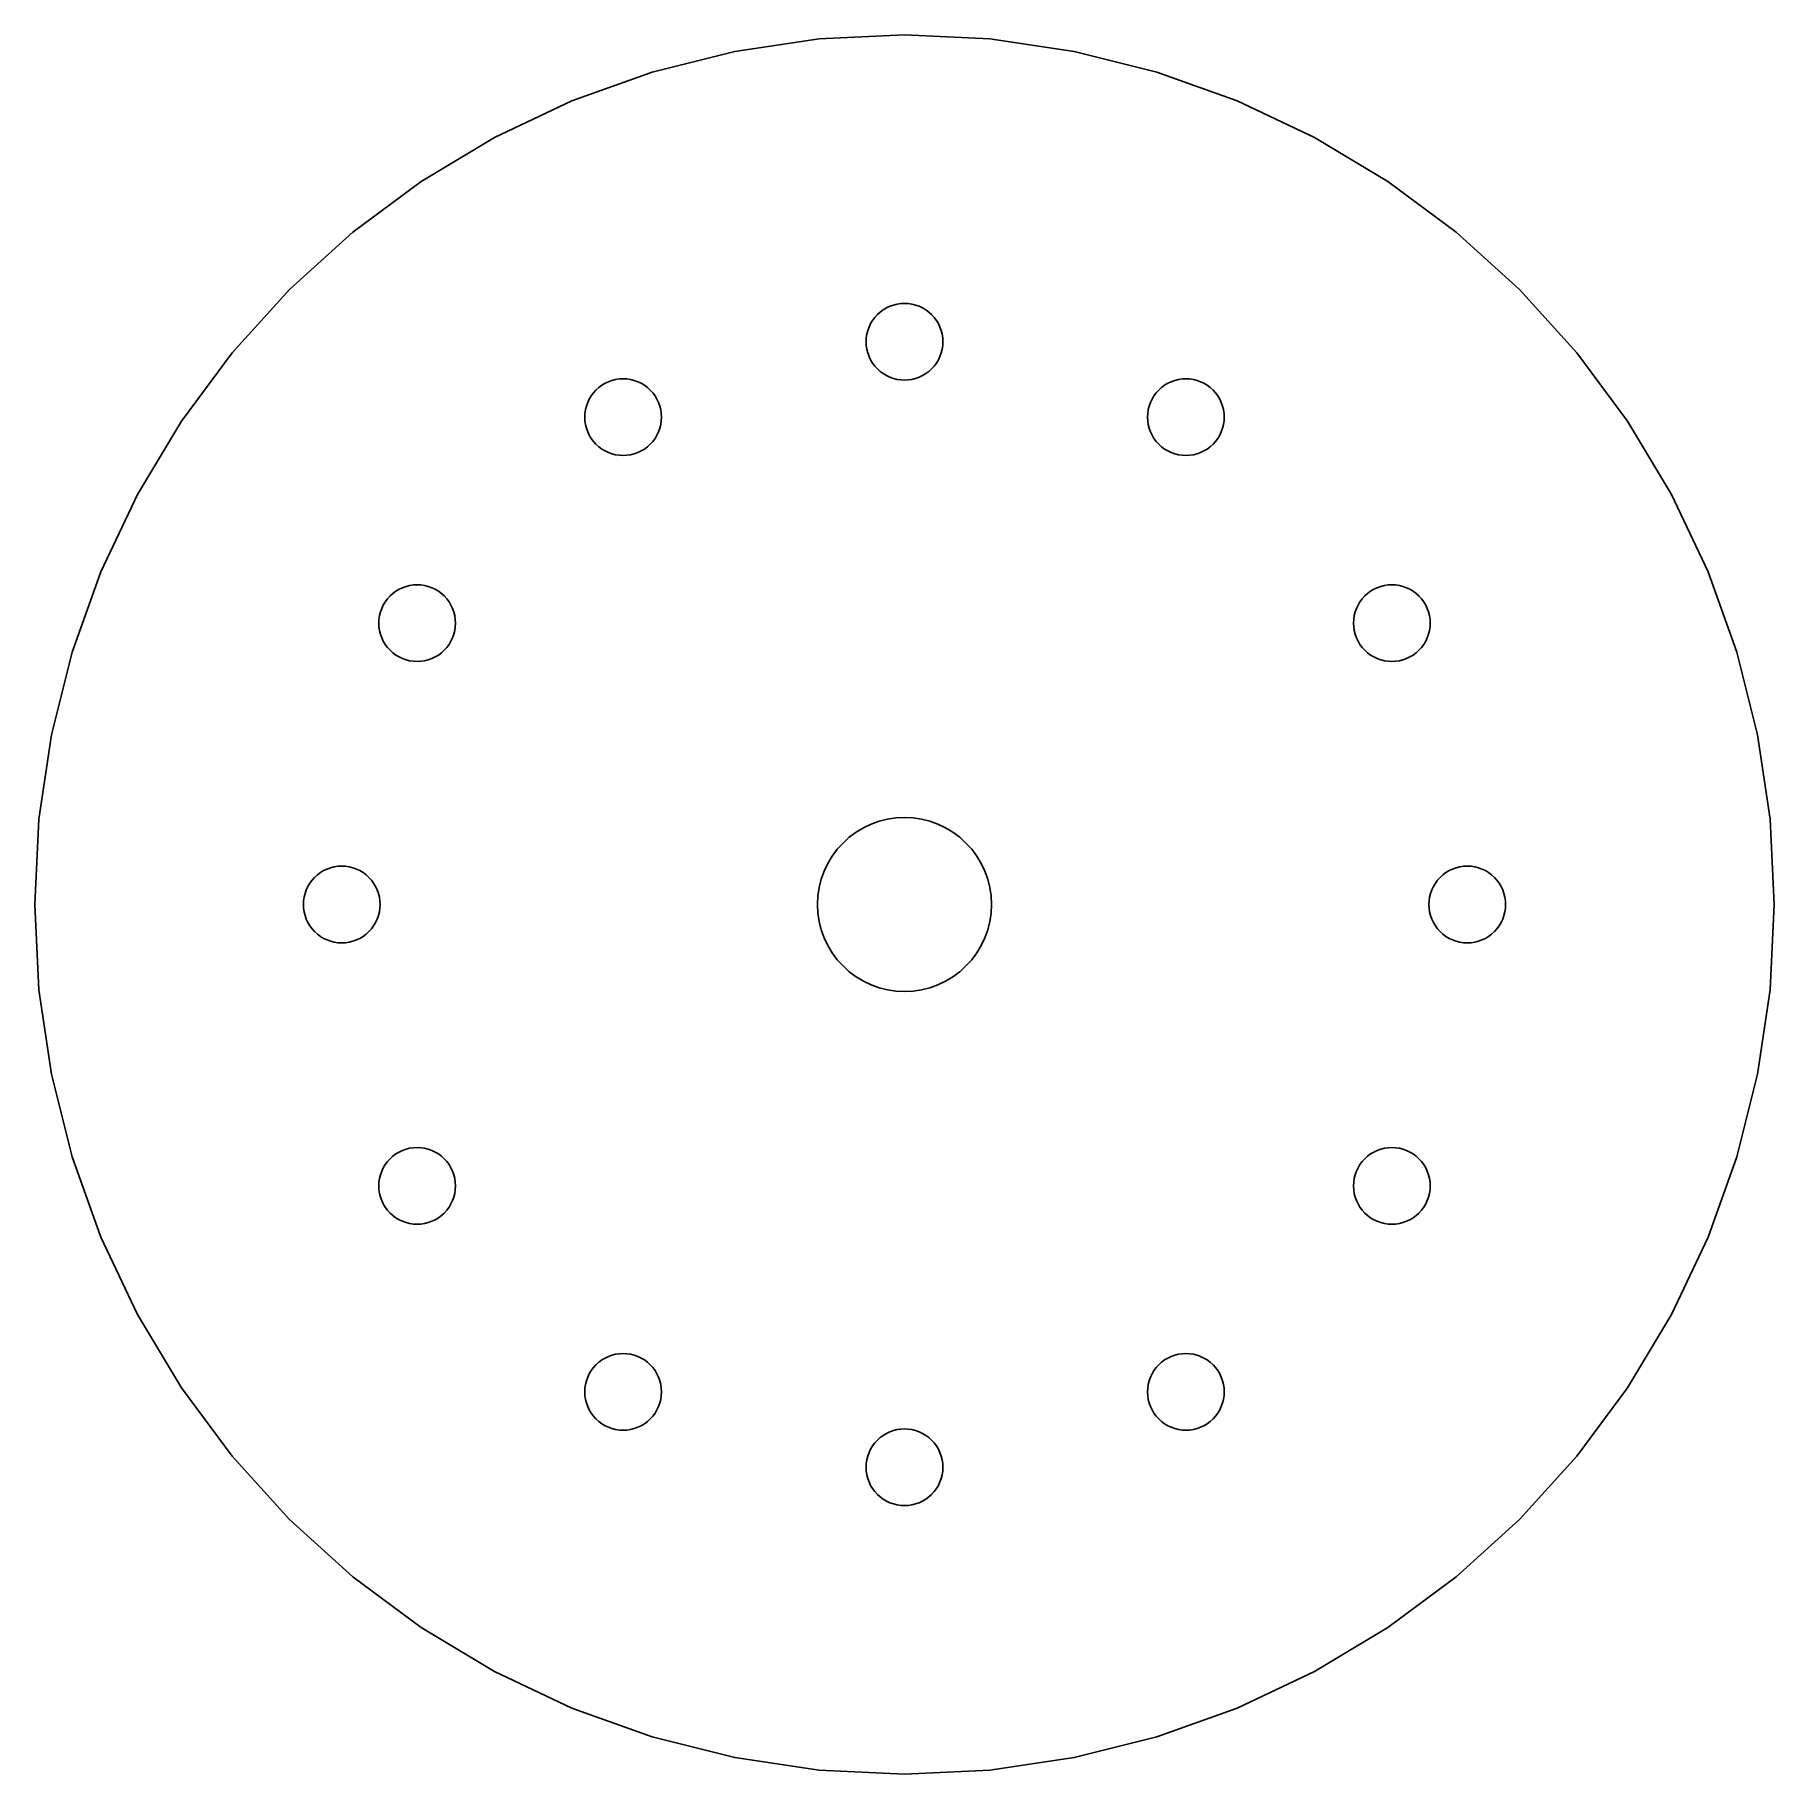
# Model space of a CAD drawing. Header units: millimetres. Extents: x -34 to 34, y -34 to 34.
import ezdxf

# ---------------------------------------------------------------- set-up
doc = ezdxf.new("R2010")
doc.units = ezdxf.units.MM

msp = doc.modelspace()

# ---------------------------------------------------------------- linework, layer by layer
at = {"color": 0}
for points in [[(9.87, -32.536), (6.633, -33.347), (3.333, -33.836), (0, -34), (-3.333, -33.836), (-6.633, -33.347), (-9.87, -32.536), (-13.011, -31.412), (-16.027, -29.985), (-18.889, -28.27), (-21.569, -26.282), (-24.042, -24.042), (-26.282, -21.569), (-28.27, -18.889), (-29.985, -16.027), (-31.412, -13.011), (-32.536, -9.87), (-33.347, -6.633), (-33.836, -3.333), (-34, 0), (-33.836, 3.333), (-33.347, 6.633), (-32.536, 9.87), (-31.412, 13.011), (-29.985, 16.027), (-28.27, 18.889), (-26.282, 21.569), (-24.042, 24.042), (-21.569, 26.282), (-18.889, 28.27), (-16.027, 29.985), (-13.011, 31.412), (-9.87, 32.536), (-6.633, 33.347), (-3.333, 33.836), (0, 34), (3.333, 33.836), (6.633, 33.347), (9.87, 32.536), (13.011, 31.412), (16.027, 29.985), (18.889, 28.27), (21.569, 26.282), (24.042, 24.042), (26.282, 21.569), (28.27, 18.889), (29.985, 16.027), (31.412, 13.011), (32.536, 9.87), (33.347, 6.633), (33.836, 3.333), (34, 0), (33.836, -3.333), (33.347, -6.633), (32.536, -9.87), (31.412, -13.011), (29.985, -16.027), (28.27, -18.889), (26.282, -21.569), (24.042, -24.042), (21.569, -26.282), (18.889, -28.27), (16.027, -29.985), (13.011, -31.412), (9.87, -32.536)], [(0.952, 23.16), (0.833, 23.247), (0.707, 23.323), (0.574, 23.386), (0.435, 23.435), (0.293, 23.471), (0.147, 23.493), (0, 23.5), (-0.147, 23.493), (-0.293, 23.471), (-0.435, 23.435), (-0.574, 23.386), (-0.707, 23.323), (-0.833, 23.247), (-0.952, 23.16), (-1.061, 23.061), (-1.16, 22.952), (-1.247, 22.833), (-1.323, 22.707), (-1.386, 22.574), (-1.435, 22.435), (-1.471, 22.293), (-1.493, 22.147), (-1.5, 22), (-1.493, 21.853), (-1.471, 21.707), (-1.435, 21.565), (-1.386, 21.426), (-1.323, 21.293), (-1.247, 21.167), (-1.16, 21.048), (-1.061, 20.939), (-0.952, 20.84), (-0.833, 20.753), (-0.707, 20.677), (-0.574, 20.614), (-0.435, 20.565), (-0.293, 20.529), (-0.147, 20.507), (0, 20.5), (0.147, 20.507), (0.293, 20.529), (0.435, 20.565), (0.574, 20.614), (0.707, 20.677), (0.833, 20.753), (0.952, 20.84), (1.061, 20.939), (1.16, 21.048), (1.247, 21.167), (1.323, 21.293), (1.386, 21.426), (1.435, 21.565), (1.471, 21.707), (1.493, 21.853), (1.5, 22), (1.493, 22.147), (1.471, 22.293), (1.435, 22.435), (1.386, 22.574), (1.323, 22.707), (1.247, 22.833), (1.16, 22.952), (1.061, 23.061), (0.952, 23.16)], [(-9.939, 20.113), (-10.048, 20.212), (-10.167, 20.3), (-10.293, 20.375), (-10.426, 20.438), (-10.565, 20.488), (-10.707, 20.524), (-10.853, 20.545), (-11, 20.553), (-11.147, 20.545), (-11.293, 20.524), (-11.435, 20.488), (-11.574, 20.438), (-11.707, 20.375), (-11.833, 20.3), (-11.952, 20.212), (-12.061, 20.113), (-12.16, 20.004), (-12.247, 19.886), (-12.323, 19.76), (-12.386, 19.627), (-12.435, 19.488), (-12.471, 19.345), (-12.493, 19.2), (-12.5, 19.053), (-12.493, 18.906), (-12.471, 18.76), (-12.435, 18.617), (-12.386, 18.479), (-12.323, 18.345), (-12.247, 18.219), (-12.16, 18.101), (-12.061, 17.992), (-11.952, 17.893), (-11.833, 17.805), (-11.707, 17.73), (-11.574, 17.667), (-11.435, 17.617), (-11.293, 17.581), (-11.147, 17.56), (-11, 17.553), (-10.853, 17.56), (-10.707, 17.581), (-10.565, 17.617), (-10.426, 17.667), (-10.293, 17.73), (-10.167, 17.805), (-10.048, 17.893), (-9.939, 17.992), (-9.84, 18.101), (-9.753, 18.219), (-9.677, 18.345), (-9.614, 18.479), (-9.565, 18.617), (-9.529, 18.76), (-9.507, 18.906), (-9.5, 19.053), (-9.507, 19.2), (-9.529, 19.345), (-9.565, 19.488), (-9.614, 19.627), (-9.677, 19.76), (-9.753, 19.886), (-9.84, 20.004), (-9.939, 20.113)], [(11.833, 20.3), (11.707, 20.375), (11.574, 20.438), (11.435, 20.488), (11.293, 20.524), (11.147, 20.545), (11, 20.553), (10.853, 20.545), (10.707, 20.524), (10.565, 20.488), (10.426, 20.438), (10.293, 20.375), (10.167, 20.3), (10.048, 20.212), (9.939, 20.113), (9.84, 20.004), (9.753, 19.886), (9.677, 19.76), (9.614, 19.627), (9.565, 19.488), (9.529, 19.345), (9.507, 19.2), (9.5, 19.053), (9.507, 18.906), (9.529, 18.76), (9.565, 18.617), (9.614, 18.479), (9.677, 18.345), (9.753, 18.219), (9.84, 18.101), (9.939, 17.992), (10.048, 17.893), (10.167, 17.805), (10.293, 17.73), (10.426, 17.667), (10.565, 17.617), (10.707, 17.581), (10.853, 17.56), (11, 17.553), (11.147, 17.56), (11.293, 17.581), (11.435, 17.617), (11.574, 17.667), (11.707, 17.73), (11.833, 17.805), (11.952, 17.893), (12.061, 17.992), (12.16, 18.101), (12.247, 18.219), (12.323, 18.345), (12.386, 18.479), (12.435, 18.617), (12.471, 18.76), (12.493, 18.906), (12.5, 19.053), (12.493, 19.2), (12.471, 19.345), (12.435, 19.488), (12.386, 19.627), (12.323, 19.76), (12.247, 19.886), (12.16, 20.004), (12.061, 20.113), (11.952, 20.212), (11.833, 20.3)], [(-17.893, 11.952), (-17.992, 12.061), (-18.101, 12.16), (-18.219, 12.247), (-18.345, 12.323), (-18.479, 12.386), (-18.617, 12.435), (-18.76, 12.471), (-18.906, 12.493), (-19.053, 12.5), (-19.2, 12.493), (-19.345, 12.471), (-19.488, 12.435), (-19.627, 12.386), (-19.76, 12.323), (-19.886, 12.247), (-20.004, 12.16), (-20.113, 12.061), (-20.212, 11.952), (-20.3, 11.833), (-20.375, 11.707), (-20.438, 11.574), (-20.488, 11.435), (-20.524, 11.293), (-20.545, 11.147), (-20.553, 11), (-20.545, 10.853), (-20.524, 10.707), (-20.488, 10.565), (-20.438, 10.426), (-20.375, 10.293), (-20.3, 10.167), (-20.212, 10.048), (-20.113, 9.939), (-20.004, 9.84), (-19.886, 9.753), (-19.76, 9.677), (-19.627, 9.614), (-19.488, 9.565), (-19.345, 9.529), (-19.2, 9.507), (-19.053, 9.5), (-18.906, 9.507), (-18.76, 9.529), (-18.617, 9.565), (-18.479, 9.614), (-18.345, 9.677), (-18.219, 9.753), (-18.101, 9.84), (-17.992, 9.939), (-17.893, 10.048), (-17.805, 10.167), (-17.73, 10.293), (-17.667, 10.426), (-17.617, 10.565), (-17.581, 10.707), (-17.56, 10.853), (-17.553, 11), (-17.56, 11.147), (-17.581, 11.293), (-17.617, 11.435), (-17.667, 11.574), (-17.73, 11.707), (-17.805, 11.833), (-17.893, 11.952)], [(19.76, 12.323), (19.627, 12.386), (19.488, 12.435), (19.345, 12.471), (19.2, 12.493), (19.053, 12.5), (18.906, 12.493), (18.76, 12.471), (18.617, 12.435), (18.479, 12.386), (18.345, 12.323), (18.219, 12.247), (18.101, 12.16), (17.992, 12.061), (17.893, 11.952), (17.805, 11.833), (17.73, 11.707), (17.667, 11.574), (17.617, 11.435), (17.581, 11.293), (17.56, 11.147), (17.553, 11), (17.56, 10.853), (17.581, 10.707), (17.617, 10.565), (17.667, 10.426), (17.73, 10.293), (17.805, 10.167), (17.893, 10.048), (17.992, 9.939), (18.101, 9.84), (18.219, 9.753), (18.345, 9.677), (18.479, 9.614), (18.617, 9.565), (18.76, 9.529), (18.906, 9.507), (19.053, 9.5), (19.2, 9.507), (19.345, 9.529), (19.488, 9.565), (19.627, 9.614), (19.76, 9.677), (19.886, 9.753), (20.004, 9.84), (20.113, 9.939), (20.212, 10.048), (20.3, 10.167), (20.375, 10.293), (20.438, 10.426), (20.488, 10.565), (20.524, 10.707), (20.545, 10.853), (20.553, 11), (20.545, 11.147), (20.524, 11.293), (20.488, 11.435), (20.438, 11.574), (20.375, 11.707), (20.3, 11.833), (20.212, 11.952), (20.113, 12.061), (20.004, 12.16), (19.886, 12.247), (19.76, 12.323)], [(0.987, 3.254), (0.663, 3.335), (0.333, 3.384), (0, 3.4), (-0.333, 3.384), (-0.663, 3.335), (-0.987, 3.254), (-1.301, 3.141), (-1.603, 2.999), (-1.889, 2.827), (-2.157, 2.628), (-2.404, 2.404), (-2.628, 2.157), (-2.827, 1.889), (-2.999, 1.603), (-3.141, 1.301), (-3.254, 0.987), (-3.335, 0.663), (-3.384, 0.333), (-3.4, 0), (-3.384, -0.333), (-3.335, -0.663), (-3.254, -0.987), (-3.141, -1.301), (-2.999, -1.603), (-2.827, -1.889), (-2.628, -2.157), (-2.404, -2.404), (-2.157, -2.628), (-1.889, -2.827), (-1.603, -2.999), (-1.301, -3.141), (-0.987, -3.254), (-0.663, -3.335), (-0.333, -3.384), (0, -3.4), (0.333, -3.384), (0.663, -3.335), (0.987, -3.254), (1.301, -3.141), (1.603, -2.999), (1.889, -2.827), (2.157, -2.628), (2.404, -2.404), (2.628, -2.157), (2.827, -1.889), (2.999, -1.603), (3.141, -1.301), (3.254, -0.987), (3.335, -0.663), (3.384, -0.333), (3.4, 0), (3.384, 0.333), (3.335, 0.663), (3.254, 0.987), (3.141, 1.301), (2.999, 1.603), (2.827, 1.889), (2.628, 2.157), (2.404, 2.404), (2.157, 2.628), (1.889, 2.827), (1.603, 2.999), (1.301, 3.141), (0.987, 3.254)], [(-20.753, 0.833), (-20.84, 0.952), (-20.939, 1.061), (-21.048, 1.16), (-21.167, 1.247), (-21.293, 1.323), (-21.426, 1.386), (-21.565, 1.435), (-21.707, 1.471), (-21.853, 1.493), (-22, 1.5), (-22.147, 1.493), (-22.293, 1.471), (-22.435, 1.435), (-22.574, 1.386), (-22.707, 1.323), (-22.833, 1.247), (-22.952, 1.16), (-23.061, 1.061), (-23.16, 0.952), (-23.247, 0.833), (-23.323, 0.707), (-23.386, 0.574), (-23.435, 0.435), (-23.471, 0.293), (-23.493, 0.147), (-23.5, 0), (-23.493, -0.147), (-23.471, -0.293), (-23.435, -0.435), (-23.386, -0.574), (-23.323, -0.707), (-23.247, -0.833), (-23.16, -0.952), (-23.061, -1.061), (-22.952, -1.16), (-22.833, -1.247), (-22.707, -1.323), (-22.574, -1.386), (-22.435, -1.435), (-22.293, -1.471), (-22.147, -1.493), (-22, -1.5), (-21.853, -1.493), (-21.707, -1.471), (-21.565, -1.435), (-21.426, -1.386), (-21.293, -1.323), (-21.167, -1.247), (-21.048, -1.16), (-20.939, -1.061), (-20.84, -0.952), (-20.753, -0.833), (-20.677, -0.707), (-20.614, -0.574), (-20.565, -0.435), (-20.529, -0.293), (-20.507, -0.147), (-20.5, 0), (-20.507, 0.147), (-20.529, 0.293), (-20.565, 0.435), (-20.614, 0.574), (-20.677, 0.707), (-20.753, 0.833)], [(22.574, 1.386), (22.435, 1.435), (22.293, 1.471), (22.147, 1.493), (22, 1.5), (21.853, 1.493), (21.707, 1.471), (21.565, 1.435), (21.426, 1.386), (21.293, 1.323), (21.167, 1.247), (21.048, 1.16), (20.939, 1.061), (20.84, 0.952), (20.753, 0.833), (20.677, 0.707), (20.614, 0.574), (20.565, 0.435), (20.529, 0.293), (20.507, 0.147), (20.5, 0), (20.507, -0.147), (20.529, -0.293), (20.565, -0.435), (20.614, -0.574), (20.677, -0.707), (20.753, -0.833), (20.84, -0.952), (20.939, -1.061), (21.048, -1.16), (21.167, -1.247), (21.293, -1.323), (21.426, -1.386), (21.565, -1.435), (21.707, -1.471), (21.853, -1.493), (22, -1.5), (22.147, -1.493), (22.293, -1.471), (22.435, -1.435), (22.574, -1.386), (22.707, -1.323), (22.833, -1.247), (22.952, -1.16), (23.061, -1.061), (23.16, -0.952), (23.247, -0.833), (23.323, -0.707), (23.386, -0.574), (23.435, -0.435), (23.471, -0.293), (23.493, -0.147), (23.5, 0), (23.493, 0.147), (23.471, 0.293), (23.435, 0.435), (23.386, 0.574), (23.323, 0.707), (23.247, 0.833), (23.16, 0.952), (23.061, 1.061), (22.952, 1.16), (22.833, 1.247), (22.707, 1.323), (22.574, 1.386)], [(-17.73, -10.293), (-17.805, -10.167), (-17.893, -10.048), (-17.992, -9.939), (-18.101, -9.84), (-18.219, -9.753), (-18.345, -9.677), (-18.479, -9.614), (-18.617, -9.565), (-18.76, -9.529), (-18.906, -9.507), (-19.053, -9.5), (-19.2, -9.507), (-19.345, -9.529), (-19.488, -9.565), (-19.627, -9.614), (-19.76, -9.677), (-19.886, -9.753), (-20.004, -9.84), (-20.113, -9.939), (-20.212, -10.048), (-20.3, -10.167), (-20.375, -10.293), (-20.438, -10.426), (-20.488, -10.565), (-20.524, -10.707), (-20.545, -10.853), (-20.553, -11), (-20.545, -11.147), (-20.524, -11.293), (-20.488, -11.435), (-20.438, -11.574), (-20.375, -11.707), (-20.3, -11.833), (-20.212, -11.952), (-20.113, -12.061), (-20.004, -12.16), (-19.886, -12.247), (-19.76, -12.323), (-19.627, -12.386), (-19.488, -12.435), (-19.345, -12.471), (-19.2, -12.493), (-19.053, -12.5), (-18.906, -12.493), (-18.76, -12.471), (-18.617, -12.435), (-18.479, -12.386), (-18.345, -12.323), (-18.219, -12.247), (-18.101, -12.16), (-17.992, -12.061), (-17.893, -11.952), (-17.805, -11.833), (-17.73, -11.707), (-17.667, -11.574), (-17.617, -11.435), (-17.581, -11.293), (-17.56, -11.147), (-17.553, -11), (-17.56, -10.853), (-17.581, -10.707), (-17.617, -10.565), (-17.667, -10.426), (-17.73, -10.293)], [(20.545, -10.853), (20.524, -10.707), (20.488, -10.565), (20.438, -10.426), (20.375, -10.293), (20.3, -10.167), (20.212, -10.048), (20.113, -9.939), (20.004, -9.84), (19.886, -9.753), (19.76, -9.677), (19.627, -9.614), (19.488, -9.565), (19.345, -9.529), (19.2, -9.507), (19.053, -9.5), (18.906, -9.507), (18.76, -9.529), (18.617, -9.565), (18.479, -9.614), (18.345, -9.677), (18.219, -9.753), (18.101, -9.84), (17.992, -9.939), (17.893, -10.048), (17.805, -10.167), (17.73, -10.293), (17.667, -10.426), (17.617, -10.565), (17.581, -10.707), (17.56, -10.853), (17.553, -11), (17.56, -11.147), (17.581, -11.293), (17.617, -11.435), (17.667, -11.574), (17.73, -11.707), (17.805, -11.833), (17.893, -11.952), (17.992, -12.061), (18.101, -12.16), (18.219, -12.247), (18.345, -12.323), (18.479, -12.386), (18.617, -12.435), (18.76, -12.471), (18.906, -12.493), (19.053, -12.5), (19.2, -12.493), (19.345, -12.471), (19.488, -12.435), (19.627, -12.386), (19.76, -12.323), (19.886, -12.247), (20.004, -12.16), (20.113, -12.061), (20.212, -11.952), (20.3, -11.833), (20.375, -11.707), (20.438, -11.574), (20.488, -11.435), (20.524, -11.293), (20.545, -11.147), (20.553, -11), (20.545, -10.853)], [(-9.614, -18.479), (-9.677, -18.345), (-9.753, -18.219), (-9.84, -18.101), (-9.939, -17.992), (-10.048, -17.893), (-10.167, -17.805), (-10.293, -17.73), (-10.426, -17.667), (-10.565, -17.617), (-10.707, -17.581), (-10.853, -17.56), (-11, -17.553), (-11.147, -17.56), (-11.293, -17.581), (-11.435, -17.617), (-11.574, -17.667), (-11.707, -17.73), (-11.833, -17.805), (-11.952, -17.893), (-12.061, -17.992), (-12.16, -18.101), (-12.247, -18.219), (-12.323, -18.345), (-12.386, -18.479), (-12.435, -18.617), (-12.471, -18.76), (-12.493, -18.906), (-12.5, -19.053), (-12.493, -19.2), (-12.471, -19.345), (-12.435, -19.488), (-12.386, -19.627), (-12.323, -19.76), (-12.247, -19.886), (-12.16, -20.004), (-12.061, -20.113), (-11.952, -20.212), (-11.833, -20.3), (-11.707, -20.375), (-11.574, -20.438), (-11.435, -20.488), (-11.293, -20.524), (-11.147, -20.545), (-11, -20.553), (-10.853, -20.545), (-10.707, -20.524), (-10.565, -20.488), (-10.426, -20.438), (-10.293, -20.375), (-10.167, -20.3), (-10.048, -20.212), (-9.939, -20.113), (-9.84, -20.004), (-9.753, -19.886), (-9.677, -19.76), (-9.614, -19.627), (-9.565, -19.488), (-9.529, -19.345), (-9.507, -19.2), (-9.5, -19.053), (-9.507, -18.906), (-9.529, -18.76), (-9.565, -18.617), (-9.614, -18.479)], [(12.471, -18.76), (12.435, -18.617), (12.386, -18.479), (12.323, -18.345), (12.247, -18.219), (12.16, -18.101), (12.061, -17.992), (11.952, -17.893), (11.833, -17.805), (11.707, -17.73), (11.574, -17.667), (11.435, -17.617), (11.293, -17.581), (11.147, -17.56), (11, -17.553), (10.853, -17.56), (10.707, -17.581), (10.565, -17.617), (10.426, -17.667), (10.293, -17.73), (10.167, -17.805), (10.048, -17.893), (9.939, -17.992), (9.84, -18.101), (9.753, -18.219), (9.677, -18.345), (9.614, -18.479), (9.565, -18.617), (9.529, -18.76), (9.507, -18.906), (9.5, -19.053), (9.507, -19.2), (9.529, -19.345), (9.565, -19.488), (9.614, -19.627), (9.677, -19.76), (9.753, -19.886), (9.84, -20.004), (9.939, -20.113), (10.048, -20.212), (10.167, -20.3), (10.293, -20.375), (10.426, -20.438), (10.565, -20.488), (10.707, -20.524), (10.853, -20.545), (11, -20.553), (11.147, -20.545), (11.293, -20.524), (11.435, -20.488), (11.574, -20.438), (11.707, -20.375), (11.833, -20.3), (11.952, -20.212), (12.061, -20.113), (12.16, -20.004), (12.247, -19.886), (12.323, -19.76), (12.386, -19.627), (12.435, -19.488), (12.471, -19.345), (12.493, -19.2), (12.5, -19.053), (12.493, -18.906), (12.471, -18.76)], [(1.435, -21.565), (1.386, -21.426), (1.323, -21.293), (1.247, -21.167), (1.16, -21.048), (1.061, -20.939), (0.952, -20.84), (0.833, -20.753), (0.707, -20.677), (0.574, -20.614), (0.435, -20.565), (0.293, -20.529), (0.147, -20.507), (0, -20.5), (-0.147, -20.507), (-0.293, -20.529), (-0.435, -20.565), (-0.574, -20.614), (-0.707, -20.677), (-0.833, -20.753), (-0.952, -20.84), (-1.061, -20.939), (-1.16, -21.048), (-1.247, -21.167), (-1.323, -21.293), (-1.386, -21.426), (-1.435, -21.565), (-1.471, -21.707), (-1.493, -21.853), (-1.5, -22), (-1.493, -22.147), (-1.471, -22.293), (-1.435, -22.435), (-1.386, -22.574), (-1.323, -22.707), (-1.247, -22.833), (-1.16, -22.952), (-1.061, -23.061), (-0.952, -23.16), (-0.833, -23.247), (-0.707, -23.323), (-0.574, -23.386), (-0.435, -23.435), (-0.293, -23.471), (-0.147, -23.493), (0, -23.5), (0.147, -23.493), (0.293, -23.471), (0.435, -23.435), (0.574, -23.386), (0.707, -23.323), (0.833, -23.247), (0.952, -23.16), (1.061, -23.061), (1.16, -22.952), (1.247, -22.833), (1.323, -22.707), (1.386, -22.574), (1.435, -22.435), (1.471, -22.293), (1.493, -22.147), (1.5, -22), (1.493, -21.853), (1.471, -21.707), (1.435, -21.565)]]:
    msp.add_lwpolyline(points, dxfattribs=at)

doc.saveas('drawing.dxf')
